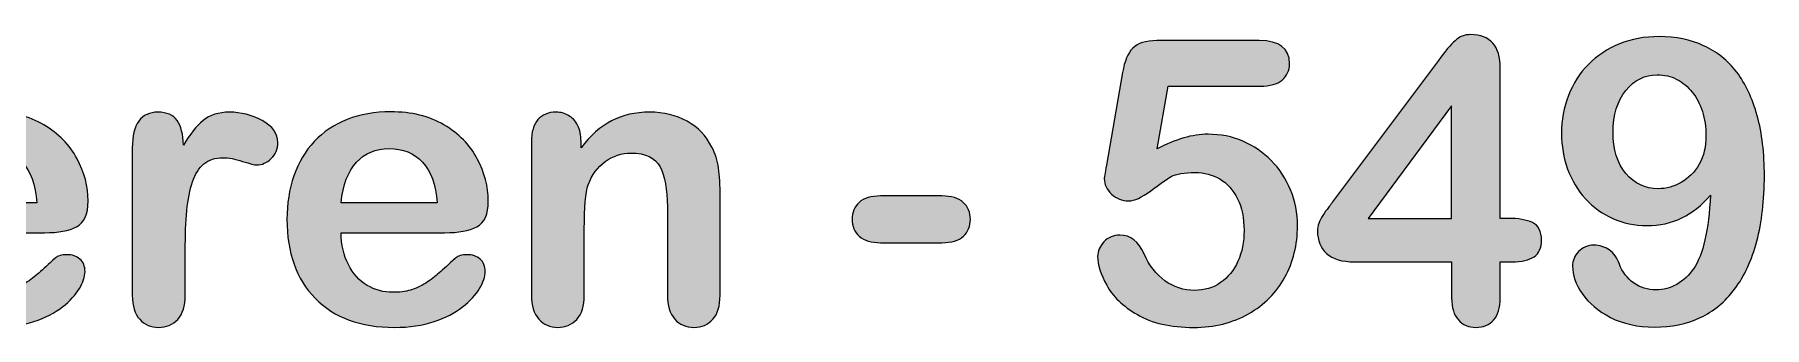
# Model space of a CAD drawing. Header units: millimetres. Extents: x 190 to 440, y -221 to -136.
# Drawn here: x 233.29 to 251.72, y -182.23 to -179.1 of the extents above; entities that cross this region are included whole.
import ezdxf

# ---------------------------------------------------------------- set-up
doc = ezdxf.new("R2010")
doc.units = ezdxf.units.MM
doc.header["$MEASUREMENT"] = 0
doc.layers.add('Layer 1', color=7, linetype='Continuous')

# ---------------------------------------------------------------- blocks, each defined once
blk = doc.blocks.new('block 5')
at = {"layer": 'Layer 1', "true_color": 0x231f20}
h = blk.add_hatch(color=250, dxfattribs=at)
h.dxf.hatch_style = 2
edge = h.paths.add_edge_path()
edge.add_spline(control_points=[(248.391, -181.912), (248.391, -181.912), (248.391, -181.527), (248.391, -181.527), (248.391, -181.527), (247.354, -181.527), (247.354, -181.527), (247.223, -181.527), (247.124, -181.498), (247.059, -181.439), (246.994, -181.379), (246.961, -181.299), (246.961, -181.197), (246.961, -181.171), (246.966, -181.144), (246.975, -181.117), (246.985, -181.09), (246.999, -181.062), (247.019, -181.032), (247.038, -181.003), (247.058, -180.974), (247.079, -180.947), (247.099, -180.919), (247.125, -180.885), (247.155, -180.845), (247.155, -180.845), (248.251, -179.38), (248.251, -179.38), (248.322, -179.283), (248.381, -179.213), (248.427, -179.17), (248.474, -179.127), (248.529, -179.105), (248.594, -179.105), (248.803, -179.105), (248.908, -179.225), (248.908, -179.464), (248.908, -179.464), (248.908, -181.064), (248.908, -181.064), (248.908, -181.064), (248.997, -181.064), (248.997, -181.064), (249.103, -181.064), (249.188, -181.079), (249.252, -181.108), (249.316, -181.137), (249.348, -181.2), (249.348, -181.298), (249.348, -181.378), (249.322, -181.436), (249.27, -181.473), (249.217, -181.509), (249.139, -181.527), (249.034, -181.527), (249.034, -181.527), (248.908, -181.527), (248.908, -181.527), (248.908, -181.527), (248.908, -181.912), (248.908, -181.912), (248.908, -182.018), (248.885, -182.097), (248.838, -182.149), (248.791, -182.2), (248.728, -182.226), (248.65, -182.226), (248.572, -182.226), (248.51, -182.2), (248.463, -182.147), (248.415, -182.093), (248.391, -182.015), (248.391, -181.912)], knot_values=[0, 0, 0, 0, 1, 1, 1, 2, 2, 2, 3, 3, 3, 4, 4, 4, 5, 5, 5, 6, 6, 6, 7, 7, 7, 8, 8, 8, 9, 9, 9, 10, 10, 10, 11, 11, 11, 12, 12, 12, 13, 13, 13, 14, 14, 14, 15, 15, 15, 16, 16, 16, 17, 17, 17, 18, 18, 18, 19, 19, 19, 20, 20, 20, 21, 21, 21, 22, 22, 22, 23, 23, 23, 24, 24, 24, 24], degree=3, periodic=1)
h.paths.add_polyline_path([(247.502, -181.064), (248.391, -181.064), (248.391, -179.863)])
h = blk.add_hatch(color=250, dxfattribs=at)
h.dxf.hatch_style = 2
edge = h.paths.add_edge_path()
edge.add_spline(control_points=[(251.149, -180.816), (251.058, -180.924), (250.956, -181.005), (250.844, -181.059), (250.731, -181.114), (250.607, -181.141), (250.471, -181.141), (250.341, -181.141), (250.22, -181.116), (250.108, -181.065), (249.996, -181.015), (249.898, -180.945), (249.816, -180.855), (249.734, -180.764), (249.671, -180.659), (249.627, -180.538), (249.583, -180.418), (249.561, -180.291), (249.561, -180.159), (249.561, -180.017), (249.586, -179.882), (249.636, -179.755), (249.685, -179.627), (249.756, -179.517), (249.848, -179.423), (249.941, -179.329), (250.051, -179.256), (250.178, -179.204), (250.306, -179.152), (250.447, -179.126), (250.601, -179.126), (250.779, -179.126), (250.937, -179.158), (251.076, -179.223), (251.216, -179.287), (251.333, -179.381), (251.428, -179.505), (251.523, -179.628), (251.596, -179.784), (251.647, -179.971), (251.698, -180.158), (251.723, -180.371), (251.723, -180.608), (251.723, -180.872), (251.696, -181.105), (251.643, -181.307), (251.589, -181.509), (251.511, -181.679), (251.408, -181.816), (251.305, -181.953), (251.182, -182.055), (251.039, -182.122), (250.896, -182.189), (250.733, -182.222), (250.551, -182.222), (250.372, -182.222), (250.216, -182.188), (250.084, -182.12), (249.952, -182.051), (249.851, -181.967), (249.782, -181.865), (249.713, -181.764), (249.679, -181.667), (249.679, -181.573), (249.679, -181.515), (249.7, -181.463), (249.743, -181.418), (249.786, -181.372), (249.84, -181.35), (249.906, -181.35), (249.967, -181.35), (250.021, -181.367), (250.07, -181.4), (250.118, -181.434), (250.154, -181.485), (250.179, -181.552), (250.21, -181.635), (250.26, -181.701), (250.33, -181.752), (250.4, -181.802), (250.48, -181.827), (250.568, -181.827), (250.646, -181.827), (250.721, -181.807), (250.791, -181.767), (250.861, -181.727), (250.921, -181.671), (250.971, -181.598), (251.07, -181.45), (251.129, -181.19), (251.149, -180.816)], knot_values=[0, 0, 0, 0, 1, 1, 1, 2, 2, 2, 3, 3, 3, 4, 4, 4, 5, 5, 5, 6, 6, 6, 7, 7, 7, 8, 8, 8, 9, 9, 9, 10, 10, 10, 11, 11, 11, 12, 12, 12, 13, 13, 13, 14, 14, 14, 15, 15, 15, 16, 16, 16, 17, 17, 17, 18, 18, 18, 19, 19, 19, 20, 20, 20, 21, 21, 21, 22, 22, 22, 23, 23, 23, 24, 24, 24, 25, 25, 25, 26, 26, 26, 27, 27, 27, 28, 28, 28, 29, 29, 29, 30, 30, 30, 30], degree=3, periodic=1)
edge = h.paths.add_edge_path()
edge.add_spline(control_points=[(251.101, -180.184), (251.101, -180.09), (251.088, -180.004), (251.063, -179.924), (251.037, -179.845), (251.002, -179.777), (250.955, -179.719), (250.909, -179.661), (250.854, -179.615), (250.79, -179.582), (250.726, -179.549), (250.656, -179.533), (250.58, -179.533), (250.449, -179.533), (250.338, -179.589), (250.247, -179.701), (250.156, -179.813), (250.111, -179.962), (250.111, -180.147), (250.111, -180.33), (250.156, -180.476), (250.247, -180.585), (250.338, -180.694), (250.453, -180.748), (250.593, -180.748), (250.678, -180.748), (250.76, -180.726), (250.838, -180.681), (250.915, -180.636), (250.979, -180.571), (251.028, -180.486), (251.077, -180.4), (251.101, -180.3), (251.101, -180.184)], knot_values=[0, 0, 0, 0, 1, 1, 1, 2, 2, 2, 3, 3, 3, 4, 4, 4, 5, 5, 5, 6, 6, 6, 7, 7, 7, 8, 8, 8, 9, 9, 9, 10, 10, 10, 11, 11, 11, 11], degree=3, periodic=1)
h = blk.add_hatch(color=250, dxfattribs=at)
h.dxf.hatch_style = 2
edge = h.paths.add_edge_path()
edge.add_spline(control_points=[(246.353, -179.655), (246.353, -179.655), (245.371, -179.655), (245.371, -179.655), (245.371, -179.655), (245.253, -180.324), (245.253, -180.324), (245.449, -180.22), (245.63, -180.167), (245.795, -180.167), (245.927, -180.167), (246.051, -180.192), (246.166, -180.242), (246.281, -180.291), (246.382, -180.36), (246.469, -180.447), (246.556, -180.535), (246.624, -180.639), (246.673, -180.758), (246.723, -180.878), (246.748, -181.007), (246.748, -181.145), (246.748, -181.345), (246.703, -181.527), (246.614, -181.691), (246.524, -181.855), (246.395, -181.985), (246.226, -182.081), (246.057, -182.178), (245.863, -182.226), (245.642, -182.226), (245.395, -182.226), (245.195, -182.181), (245.042, -182.09), (244.888, -181.999), (244.779, -181.894), (244.715, -181.777), (244.651, -181.659), (244.619, -181.556), (244.619, -181.467), (244.619, -181.414), (244.641, -181.363), (244.686, -181.315), (244.731, -181.266), (244.787, -181.242), (244.854, -181.242), (244.97, -181.242), (245.056, -181.309), (245.113, -181.443), (245.168, -181.565), (245.242, -181.661), (245.336, -181.729), (245.43, -181.797), (245.535, -181.831), (245.65, -181.831), (245.756, -181.831), (245.849, -181.804), (245.929, -181.749), (246.009, -181.693), (246.071, -181.618), (246.114, -181.521), (246.158, -181.425), (246.179, -181.315), (246.179, -181.193), (246.179, -181.06), (246.156, -180.947), (246.109, -180.854), (246.062, -180.76), (246, -180.69), (245.921, -180.644), (245.843, -180.598), (245.755, -180.575), (245.659, -180.575), (245.54, -180.575), (245.455, -180.589), (245.404, -180.618), (245.353, -180.647), (245.28, -180.697), (245.184, -180.77), (245.088, -180.842), (245.01, -180.878), (244.947, -180.878), (244.88, -180.878), (244.82, -180.854), (244.768, -180.805), (244.715, -180.756), (244.689, -180.701), (244.689, -180.639), (244.689, -180.632), (244.697, -180.585), (244.712, -180.498), (244.712, -180.498), (244.885, -179.508), (244.885, -179.508), (244.905, -179.389), (244.941, -179.303), (244.993, -179.25), (245.045, -179.196), (245.131, -179.169), (245.249, -179.169), (245.249, -179.169), (246.341, -179.169), (246.341, -179.169), (246.556, -179.169), (246.663, -179.251), (246.663, -179.415), (246.663, -179.487), (246.637, -179.544), (246.585, -179.589), (246.532, -179.633), (246.455, -179.655), (246.353, -179.655)], knot_values=[0, 0, 0, 0, 1, 1, 1, 2, 2, 2, 3, 3, 3, 4, 4, 4, 5, 5, 5, 6, 6, 6, 7, 7, 7, 8, 8, 8, 9, 9, 9, 10, 10, 10, 11, 11, 11, 12, 12, 12, 13, 13, 13, 14, 14, 14, 15, 15, 15, 16, 16, 16, 17, 17, 17, 18, 18, 18, 19, 19, 19, 20, 20, 20, 21, 21, 21, 22, 22, 22, 23, 23, 23, 24, 24, 24, 25, 25, 25, 26, 26, 26, 27, 27, 27, 28, 28, 28, 29, 29, 29, 30, 30, 30, 31, 31, 31, 32, 32, 32, 33, 33, 33, 34, 34, 34, 35, 35, 35, 36, 36, 36, 37, 37, 37, 37], degree=3, periodic=1)
h = blk.add_hatch(color=250, dxfattribs=at)
h.dxf.hatch_style = 2
edge = h.paths.add_edge_path()
edge.add_spline(control_points=[(233.397, -181.217), (233.397, -181.217), (232.293, -181.217), (232.293, -181.217), (232.294, -181.346), (232.32, -181.459), (232.37, -181.556), (232.421, -181.654), (232.488, -181.728), (232.571, -181.778), (232.654, -181.827), (232.746, -181.852), (232.847, -181.852), (232.914, -181.852), (232.976, -181.844), (233.032, -181.828), (233.088, -181.812), (233.142, -181.788), (233.194, -181.754), (233.247, -181.72), (233.295, -181.684), (233.339, -181.645), (233.383, -181.607), (233.44, -181.554), (233.51, -181.488), (233.539, -181.463), (233.581, -181.451), (233.634, -181.451), (233.692, -181.451), (233.739, -181.467), (233.775, -181.498), (233.811, -181.53), (233.829, -181.575), (233.829, -181.633), (233.829, -181.684), (233.809, -181.743), (233.769, -181.812), (233.729, -181.88), (233.669, -181.945), (233.588, -182.008), (233.507, -182.071), (233.406, -182.123), (233.284, -182.164), (233.162, -182.205), (233.022, -182.226), (232.863, -182.226), (232.501, -182.226), (232.219, -182.123), (232.018, -181.916), (231.817, -181.709), (231.716, -181.429), (231.716, -181.075), (231.716, -180.908), (231.741, -180.753), (231.791, -180.611), (231.84, -180.468), (231.913, -180.346), (232.008, -180.244), (232.103, -180.142), (232.22, -180.064), (232.359, -180.009), (232.498, -179.955), (232.653, -179.928), (232.822, -179.928), (233.043, -179.928), (233.232, -179.974), (233.39, -180.067), (233.547, -180.16), (233.665, -180.28), (233.744, -180.428), (233.823, -180.575), (233.862, -180.725), (233.862, -180.878), (233.862, -181.02), (233.821, -181.112), (233.74, -181.154), (233.659, -181.196), (233.544, -181.217), (233.397, -181.217)], knot_values=[0, 0, 0, 0, 1, 1, 1, 2, 2, 2, 3, 3, 3, 4, 4, 4, 5, 5, 5, 6, 6, 6, 7, 7, 7, 8, 8, 8, 9, 9, 9, 10, 10, 10, 11, 11, 11, 12, 12, 12, 13, 13, 13, 14, 14, 14, 15, 15, 15, 16, 16, 16, 17, 17, 17, 18, 18, 18, 19, 19, 19, 20, 20, 20, 21, 21, 21, 22, 22, 22, 23, 23, 23, 24, 24, 24, 25, 25, 25, 26, 26, 26, 26], degree=3, periodic=1)
edge = h.paths.add_edge_path()
edge.add_spline(control_points=[(232.293, -180.897), (232.293, -180.897), (233.316, -180.897), (233.316, -180.897), (233.302, -180.704), (233.25, -180.56), (233.16, -180.464), (233.07, -180.368), (232.951, -180.32), (232.804, -180.32), (232.663, -180.32), (232.548, -180.369), (232.457, -180.466), (232.367, -180.563), (232.312, -180.707), (232.293, -180.897)], knot_values=[0, 0, 0, 0, 1, 1, 1, 2, 2, 2, 3, 3, 3, 4, 4, 4, 5, 5, 5, 5], degree=3, periodic=1)
h = blk.add_hatch(color=250, dxfattribs=at)
h.dxf.hatch_style = 2
edge = h.paths.add_edge_path()
edge.add_spline(control_points=[(234.897, -181.412), (234.897, -181.412), (234.897, -181.883), (234.897, -181.883), (234.897, -181.997), (234.871, -182.083), (234.817, -182.14), (234.763, -182.197), (234.695, -182.226), (234.612, -182.226), (234.531, -182.226), (234.464, -182.197), (234.412, -182.139), (234.359, -182.081), (234.333, -181.996), (234.333, -181.883), (234.333, -181.883), (234.333, -180.312), (234.333, -180.312), (234.333, -180.058), (234.425, -179.932), (234.608, -179.932), (234.702, -179.932), (234.769, -179.961), (234.811, -180.021), (234.852, -180.08), (234.875, -180.167), (234.879, -180.283), (234.946, -180.167), (235.016, -180.08), (235.087, -180.021), (235.158, -179.961), (235.252, -179.932), (235.371, -179.932), (235.489, -179.932), (235.604, -179.961), (235.716, -180.021), (235.828, -180.08), (235.883, -180.158), (235.883, -180.256), (235.883, -180.325), (235.86, -180.382), (235.812, -180.427), (235.765, -180.471), (235.713, -180.494), (235.658, -180.494), (235.637, -180.494), (235.588, -180.481), (235.508, -180.456), (235.429, -180.43), (235.359, -180.417), (235.298, -180.417), (235.216, -180.417), (235.148, -180.439), (235.096, -180.483), (235.044, -180.526), (235.003, -180.59), (234.974, -180.676), (234.945, -180.761), (234.925, -180.863), (234.914, -180.981), (234.903, -181.099), (234.897, -181.242), (234.897, -181.412)], knot_values=[0, 0, 0, 0, 1, 1, 1, 2, 2, 2, 3, 3, 3, 4, 4, 4, 5, 5, 5, 6, 6, 6, 7, 7, 7, 8, 8, 8, 9, 9, 9, 10, 10, 10, 11, 11, 11, 12, 12, 12, 13, 13, 13, 14, 14, 14, 15, 15, 15, 16, 16, 16, 17, 17, 17, 18, 18, 18, 19, 19, 19, 20, 20, 20, 21, 21, 21, 21], degree=3, periodic=1)
h = blk.add_hatch(color=250, dxfattribs=at)
h.dxf.hatch_style = 2
edge = h.paths.add_edge_path()
edge.add_spline(control_points=[(237.661, -181.217), (237.661, -181.217), (236.557, -181.217), (236.557, -181.217), (236.559, -181.346), (236.585, -181.459), (236.635, -181.556), (236.685, -181.654), (236.752, -181.728), (236.835, -181.778), (236.919, -181.827), (237.011, -181.852), (237.111, -181.852), (237.179, -181.852), (237.24, -181.844), (237.296, -181.828), (237.352, -181.812), (237.406, -181.788), (237.459, -181.754), (237.511, -181.72), (237.559, -181.684), (237.603, -181.645), (237.647, -181.607), (237.705, -181.554), (237.775, -181.488), (237.804, -181.463), (237.845, -181.451), (237.899, -181.451), (237.957, -181.451), (238.004, -181.467), (238.039, -181.498), (238.075, -181.53), (238.093, -181.575), (238.093, -181.633), (238.093, -181.684), (238.073, -181.743), (238.033, -181.812), (237.993, -181.88), (237.933, -181.945), (237.852, -182.008), (237.772, -182.071), (237.67, -182.123), (237.548, -182.164), (237.427, -182.205), (237.286, -182.226), (237.128, -182.226), (236.765, -182.226), (236.484, -182.123), (236.282, -181.916), (236.081, -181.709), (235.981, -181.429), (235.981, -181.075), (235.981, -180.908), (236.005, -180.753), (236.055, -180.611), (236.105, -180.468), (236.177, -180.346), (236.272, -180.244), (236.367, -180.142), (236.484, -180.064), (236.623, -180.009), (236.763, -179.955), (236.917, -179.928), (237.086, -179.928), (237.307, -179.928), (237.496, -179.974), (237.654, -180.067), (237.812, -180.16), (237.93, -180.28), (238.008, -180.428), (238.087, -180.575), (238.126, -180.725), (238.126, -180.878), (238.126, -181.02), (238.086, -181.112), (238.004, -181.154), (237.923, -181.196), (237.809, -181.217), (237.661, -181.217)], knot_values=[0, 0, 0, 0, 1, 1, 1, 2, 2, 2, 3, 3, 3, 4, 4, 4, 5, 5, 5, 6, 6, 6, 7, 7, 7, 8, 8, 8, 9, 9, 9, 10, 10, 10, 11, 11, 11, 12, 12, 12, 13, 13, 13, 14, 14, 14, 15, 15, 15, 16, 16, 16, 17, 17, 17, 18, 18, 18, 19, 19, 19, 20, 20, 20, 21, 21, 21, 22, 22, 22, 23, 23, 23, 24, 24, 24, 25, 25, 25, 26, 26, 26, 26], degree=3, periodic=1)
edge = h.paths.add_edge_path()
edge.add_spline(control_points=[(236.557, -180.897), (236.557, -180.897), (237.581, -180.897), (237.581, -180.897), (237.567, -180.704), (237.515, -180.56), (237.424, -180.464), (237.334, -180.368), (237.215, -180.32), (237.068, -180.32), (236.927, -180.32), (236.812, -180.369), (236.722, -180.466), (236.631, -180.563), (236.577, -180.707), (236.557, -180.897)], knot_values=[0, 0, 0, 0, 1, 1, 1, 2, 2, 2, 3, 3, 3, 4, 4, 4, 5, 5, 5, 5], degree=3, periodic=1)
h = blk.add_hatch(color=250, dxfattribs=at)
h.dxf.hatch_style = 2
edge = h.paths.add_edge_path()
edge.add_spline(control_points=[(239.114, -180.244), (239.114, -180.244), (239.114, -180.312), (239.114, -180.312), (239.213, -180.181), (239.322, -180.085), (239.44, -180.024), (239.558, -179.962), (239.693, -179.932), (239.846, -179.932), (239.995, -179.932), (240.128, -179.964), (240.245, -180.029), (240.362, -180.094), (240.45, -180.185), (240.507, -180.304), (240.545, -180.373), (240.569, -180.447), (240.58, -180.527), (240.591, -180.607), (240.596, -180.709), (240.596, -180.833), (240.596, -180.833), (240.596, -181.883), (240.596, -181.883), (240.596, -181.996), (240.571, -182.081), (240.519, -182.139), (240.467, -182.197), (240.4, -182.226), (240.317, -182.226), (240.233, -182.226), (240.165, -182.196), (240.113, -182.137), (240.06, -182.078), (240.034, -181.993), (240.034, -181.883), (240.034, -181.883), (240.034, -180.942), (240.034, -180.942), (240.034, -180.756), (240.008, -180.614), (239.957, -180.516), (239.905, -180.417), (239.802, -180.368), (239.648, -180.368), (239.547, -180.368), (239.455, -180.398), (239.373, -180.458), (239.29, -180.518), (239.229, -180.6), (239.191, -180.705), (239.163, -180.789), (239.149, -180.946), (239.149, -181.176), (239.149, -181.176), (239.149, -181.883), (239.149, -181.883), (239.149, -181.997), (239.123, -182.083), (239.07, -182.14), (239.017, -182.197), (238.948, -182.226), (238.864, -182.226), (238.783, -182.226), (238.716, -182.196), (238.664, -182.137), (238.611, -182.078), (238.585, -181.993), (238.585, -181.883), (238.585, -181.883), (238.585, -180.252), (238.585, -180.252), (238.585, -180.145), (238.609, -180.064), (238.655, -180.011), (238.702, -179.958), (238.766, -179.932), (238.848, -179.932), (238.897, -179.932), (238.942, -179.943), (238.982, -179.967), (239.022, -179.99), (239.054, -180.025), (239.078, -180.072), (239.102, -180.119), (239.114, -180.176), (239.114, -180.244)], knot_values=[0, 0, 0, 0, 1, 1, 1, 2, 2, 2, 3, 3, 3, 4, 4, 4, 5, 5, 5, 6, 6, 6, 7, 7, 7, 8, 8, 8, 9, 9, 9, 10, 10, 10, 11, 11, 11, 12, 12, 12, 13, 13, 13, 14, 14, 14, 15, 15, 15, 16, 16, 16, 17, 17, 17, 18, 18, 18, 19, 19, 19, 20, 20, 20, 21, 21, 21, 22, 22, 22, 23, 23, 23, 24, 24, 24, 25, 25, 25, 26, 26, 26, 27, 27, 27, 28, 28, 28, 29, 29, 29, 29], degree=3, periodic=1)
h = blk.add_hatch(color=250, dxfattribs=at)
h.dxf.hatch_style = 2
edge = h.paths.add_edge_path()
edge.add_spline(control_points=[(242.959, -181.323), (242.959, -181.323), (242.306, -181.323), (242.306, -181.323), (242.207, -181.323), (242.131, -181.3), (242.079, -181.254), (242.028, -181.207), (242.002, -181.148), (242.002, -181.075), (242.002, -181), (242.027, -180.94), (242.077, -180.894), (242.128, -180.848), (242.204, -180.825), (242.306, -180.825), (242.306, -180.825), (242.959, -180.825), (242.959, -180.825), (243.061, -180.825), (243.137, -180.848), (243.187, -180.894), (243.238, -180.94), (243.263, -181), (243.263, -181.075), (243.263, -181.148), (243.238, -181.207), (243.188, -181.254), (243.139, -181.3), (243.062, -181.323), (242.959, -181.323)], knot_values=[0, 0, 0, 0, 1, 1, 1, 2, 2, 2, 3, 3, 3, 4, 4, 4, 5, 5, 5, 6, 6, 6, 7, 7, 7, 8, 8, 8, 9, 9, 9, 10, 10, 10, 10], degree=3, periodic=1)
at = {"layer": 'Layer 1', "lineweight": 0}
blk.add_lwpolyline([(247.502, -181.064), (248.391, -181.064), (248.391, -179.863), (247.502, -181.064)], dxfattribs=at)
for points, knots in [([(248.391, -181.912), (248.391, -181.912), (248.391, -181.527), (248.391, -181.527), (248.391, -181.527), (247.354, -181.527), (247.354, -181.527), (247.223, -181.527), (247.124, -181.498), (247.059, -181.439), (246.994, -181.379), (246.961, -181.299), (246.961, -181.197), (246.961, -181.171), (246.966, -181.144), (246.975, -181.117), (246.985, -181.09), (246.999, -181.062), (247.019, -181.032), (247.038, -181.003), (247.058, -180.974), (247.079, -180.947), (247.099, -180.919), (247.125, -180.885), (247.155, -180.845), (247.155, -180.845), (248.251, -179.38), (248.251, -179.38), (248.322, -179.283), (248.381, -179.213), (248.427, -179.17), (248.474, -179.127), (248.529, -179.105), (248.594, -179.105), (248.803, -179.105), (248.908, -179.225), (248.908, -179.464), (248.908, -179.464), (248.908, -181.064), (248.908, -181.064), (248.908, -181.064), (248.997, -181.064), (248.997, -181.064), (249.103, -181.064), (249.188, -181.079), (249.252, -181.108), (249.316, -181.137), (249.348, -181.2), (249.348, -181.298), (249.348, -181.378), (249.322, -181.436), (249.27, -181.473), (249.217, -181.509), (249.139, -181.527), (249.034, -181.527), (249.034, -181.527), (248.908, -181.527), (248.908, -181.527), (248.908, -181.527), (248.908, -181.912), (248.908, -181.912), (248.908, -182.018), (248.885, -182.097), (248.838, -182.149), (248.791, -182.2), (248.728, -182.226), (248.65, -182.226), (248.572, -182.226), (248.51, -182.2), (248.463, -182.147), (248.415, -182.093), (248.391, -182.015), (248.391, -181.912)], [0, 0, 0, 0, 1, 1, 1, 2, 2, 2, 3, 3, 3, 4, 4, 4, 5, 5, 5, 6, 6, 6, 7, 7, 7, 8, 8, 8, 9, 9, 9, 10, 10, 10, 11, 11, 11, 12, 12, 12, 13, 13, 13, 14, 14, 14, 15, 15, 15, 16, 16, 16, 17, 17, 17, 18, 18, 18, 19, 19, 19, 20, 20, 20, 21, 21, 21, 22, 22, 22, 23, 23, 23, 24, 24, 24, 24]), ([(251.149, -180.816), (251.058, -180.924), (250.956, -181.005), (250.844, -181.059), (250.731, -181.114), (250.607, -181.141), (250.471, -181.141), (250.341, -181.141), (250.22, -181.116), (250.108, -181.065), (249.996, -181.015), (249.898, -180.945), (249.816, -180.855), (249.734, -180.764), (249.671, -180.659), (249.627, -180.538), (249.583, -180.418), (249.561, -180.291), (249.561, -180.159), (249.561, -180.017), (249.586, -179.882), (249.636, -179.755), (249.685, -179.627), (249.756, -179.517), (249.848, -179.423), (249.941, -179.329), (250.051, -179.256), (250.178, -179.204), (250.306, -179.152), (250.447, -179.126), (250.601, -179.126), (250.779, -179.126), (250.937, -179.158), (251.076, -179.223), (251.216, -179.287), (251.333, -179.381), (251.428, -179.505), (251.523, -179.628), (251.596, -179.784), (251.647, -179.971), (251.698, -180.158), (251.723, -180.371), (251.723, -180.608), (251.723, -180.872), (251.696, -181.105), (251.643, -181.307), (251.589, -181.509), (251.511, -181.679), (251.408, -181.816), (251.305, -181.953), (251.182, -182.055), (251.039, -182.122), (250.896, -182.189), (250.733, -182.222), (250.551, -182.222), (250.372, -182.222), (250.216, -182.188), (250.084, -182.12), (249.952, -182.051), (249.851, -181.967), (249.782, -181.865), (249.713, -181.764), (249.679, -181.667), (249.679, -181.573), (249.679, -181.515), (249.7, -181.463), (249.743, -181.418), (249.786, -181.372), (249.84, -181.35), (249.906, -181.35), (249.967, -181.35), (250.021, -181.367), (250.07, -181.4), (250.118, -181.434), (250.154, -181.485), (250.179, -181.552), (250.21, -181.635), (250.26, -181.701), (250.33, -181.752), (250.4, -181.802), (250.48, -181.827), (250.568, -181.827), (250.646, -181.827), (250.721, -181.807), (250.791, -181.767), (250.861, -181.727), (250.921, -181.671), (250.971, -181.598), (251.07, -181.45), (251.129, -181.19), (251.149, -180.816)], [0, 0, 0, 0, 1, 1, 1, 2, 2, 2, 3, 3, 3, 4, 4, 4, 5, 5, 5, 6, 6, 6, 7, 7, 7, 8, 8, 8, 9, 9, 9, 10, 10, 10, 11, 11, 11, 12, 12, 12, 13, 13, 13, 14, 14, 14, 15, 15, 15, 16, 16, 16, 17, 17, 17, 18, 18, 18, 19, 19, 19, 20, 20, 20, 21, 21, 21, 22, 22, 22, 23, 23, 23, 24, 24, 24, 25, 25, 25, 26, 26, 26, 27, 27, 27, 28, 28, 28, 29, 29, 29, 30, 30, 30, 30]), ([(246.353, -179.655), (246.353, -179.655), (245.371, -179.655), (245.371, -179.655), (245.371, -179.655), (245.253, -180.324), (245.253, -180.324), (245.449, -180.22), (245.63, -180.167), (245.795, -180.167), (245.927, -180.167), (246.051, -180.192), (246.166, -180.242), (246.281, -180.291), (246.382, -180.36), (246.469, -180.447), (246.556, -180.535), (246.624, -180.639), (246.673, -180.758), (246.723, -180.878), (246.748, -181.007), (246.748, -181.145), (246.748, -181.345), (246.703, -181.527), (246.614, -181.691), (246.524, -181.855), (246.395, -181.985), (246.226, -182.081), (246.057, -182.178), (245.863, -182.226), (245.642, -182.226), (245.395, -182.226), (245.195, -182.181), (245.042, -182.09), (244.888, -181.999), (244.779, -181.894), (244.715, -181.777), (244.651, -181.659), (244.619, -181.556), (244.619, -181.467), (244.619, -181.414), (244.641, -181.363), (244.686, -181.315), (244.731, -181.266), (244.787, -181.242), (244.854, -181.242), (244.97, -181.242), (245.056, -181.309), (245.113, -181.443), (245.168, -181.565), (245.242, -181.661), (245.336, -181.729), (245.43, -181.797), (245.535, -181.831), (245.65, -181.831), (245.756, -181.831), (245.849, -181.804), (245.929, -181.749), (246.009, -181.693), (246.071, -181.618), (246.114, -181.521), (246.158, -181.425), (246.179, -181.315), (246.179, -181.193), (246.179, -181.06), (246.156, -180.947), (246.109, -180.854), (246.062, -180.76), (246, -180.69), (245.921, -180.644), (245.843, -180.598), (245.755, -180.575), (245.659, -180.575), (245.54, -180.575), (245.455, -180.589), (245.404, -180.618), (245.353, -180.647), (245.28, -180.697), (245.184, -180.77), (245.088, -180.842), (245.01, -180.878), (244.947, -180.878), (244.88, -180.878), (244.82, -180.854), (244.768, -180.805), (244.715, -180.756), (244.689, -180.701), (244.689, -180.639), (244.689, -180.632), (244.697, -180.585), (244.712, -180.498), (244.712, -180.498), (244.885, -179.508), (244.885, -179.508), (244.905, -179.389), (244.941, -179.303), (244.993, -179.25), (245.045, -179.196), (245.131, -179.169), (245.249, -179.169), (245.249, -179.169), (246.341, -179.169), (246.341, -179.169), (246.556, -179.169), (246.663, -179.251), (246.663, -179.415), (246.663, -179.487), (246.637, -179.544), (246.585, -179.589), (246.532, -179.633), (246.455, -179.655), (246.353, -179.655)], [0, 0, 0, 0, 1, 1, 1, 2, 2, 2, 3, 3, 3, 4, 4, 4, 5, 5, 5, 6, 6, 6, 7, 7, 7, 8, 8, 8, 9, 9, 9, 10, 10, 10, 11, 11, 11, 12, 12, 12, 13, 13, 13, 14, 14, 14, 15, 15, 15, 16, 16, 16, 17, 17, 17, 18, 18, 18, 19, 19, 19, 20, 20, 20, 21, 21, 21, 22, 22, 22, 23, 23, 23, 24, 24, 24, 25, 25, 25, 26, 26, 26, 27, 27, 27, 28, 28, 28, 29, 29, 29, 30, 30, 30, 31, 31, 31, 32, 32, 32, 33, 33, 33, 34, 34, 34, 35, 35, 35, 36, 36, 36, 37, 37, 37, 37]), ([(251.101, -180.184), (251.101, -180.09), (251.088, -180.004), (251.063, -179.924), (251.037, -179.845), (251.002, -179.777), (250.955, -179.719), (250.909, -179.661), (250.854, -179.615), (250.79, -179.582), (250.726, -179.549), (250.656, -179.533), (250.58, -179.533), (250.449, -179.533), (250.338, -179.589), (250.247, -179.701), (250.156, -179.813), (250.111, -179.962), (250.111, -180.147), (250.111, -180.33), (250.156, -180.476), (250.247, -180.585), (250.338, -180.694), (250.453, -180.748), (250.593, -180.748), (250.678, -180.748), (250.76, -180.726), (250.838, -180.681), (250.915, -180.636), (250.979, -180.571), (251.028, -180.486), (251.077, -180.4), (251.101, -180.3), (251.101, -180.184)], [0, 0, 0, 0, 1, 1, 1, 2, 2, 2, 3, 3, 3, 4, 4, 4, 5, 5, 5, 6, 6, 6, 7, 7, 7, 8, 8, 8, 9, 9, 9, 10, 10, 10, 11, 11, 11, 11]), ([(233.397, -181.217), (233.397, -181.217), (232.293, -181.217), (232.293, -181.217), (232.294, -181.346), (232.32, -181.459), (232.37, -181.556), (232.421, -181.654), (232.488, -181.728), (232.571, -181.778), (232.654, -181.827), (232.746, -181.852), (232.847, -181.852), (232.914, -181.852), (232.976, -181.844), (233.032, -181.828), (233.088, -181.812), (233.142, -181.788), (233.194, -181.754), (233.247, -181.72), (233.295, -181.684), (233.339, -181.645), (233.383, -181.607), (233.44, -181.554), (233.51, -181.488), (233.539, -181.463), (233.581, -181.451), (233.634, -181.451), (233.692, -181.451), (233.739, -181.467), (233.775, -181.498), (233.811, -181.53), (233.829, -181.575), (233.829, -181.633), (233.829, -181.684), (233.809, -181.743), (233.769, -181.812), (233.729, -181.88), (233.669, -181.945), (233.588, -182.008), (233.507, -182.071), (233.406, -182.123), (233.284, -182.164), (233.162, -182.205), (233.022, -182.226), (232.863, -182.226), (232.501, -182.226), (232.219, -182.123), (232.018, -181.916), (231.817, -181.709), (231.716, -181.429), (231.716, -181.075), (231.716, -180.908), (231.741, -180.753), (231.791, -180.611), (231.84, -180.468), (231.913, -180.346), (232.008, -180.244), (232.103, -180.142), (232.22, -180.064), (232.359, -180.009), (232.498, -179.955), (232.653, -179.928), (232.822, -179.928), (233.043, -179.928), (233.232, -179.974), (233.39, -180.067), (233.547, -180.16), (233.665, -180.28), (233.744, -180.428), (233.823, -180.575), (233.862, -180.725), (233.862, -180.878), (233.862, -181.02), (233.821, -181.112), (233.74, -181.154), (233.659, -181.196), (233.544, -181.217), (233.397, -181.217)], [0, 0, 0, 0, 1, 1, 1, 2, 2, 2, 3, 3, 3, 4, 4, 4, 5, 5, 5, 6, 6, 6, 7, 7, 7, 8, 8, 8, 9, 9, 9, 10, 10, 10, 11, 11, 11, 12, 12, 12, 13, 13, 13, 14, 14, 14, 15, 15, 15, 16, 16, 16, 17, 17, 17, 18, 18, 18, 19, 19, 19, 20, 20, 20, 21, 21, 21, 22, 22, 22, 23, 23, 23, 24, 24, 24, 25, 25, 25, 26, 26, 26, 26]), ([(234.897, -181.412), (234.897, -181.412), (234.897, -181.883), (234.897, -181.883), (234.897, -181.997), (234.871, -182.083), (234.817, -182.14), (234.763, -182.197), (234.695, -182.226), (234.612, -182.226), (234.531, -182.226), (234.464, -182.197), (234.412, -182.139), (234.359, -182.081), (234.333, -181.996), (234.333, -181.883), (234.333, -181.883), (234.333, -180.312), (234.333, -180.312), (234.333, -180.058), (234.425, -179.932), (234.608, -179.932), (234.702, -179.932), (234.769, -179.961), (234.811, -180.021), (234.852, -180.08), (234.875, -180.167), (234.879, -180.283), (234.946, -180.167), (235.016, -180.08), (235.087, -180.021), (235.158, -179.961), (235.252, -179.932), (235.371, -179.932), (235.489, -179.932), (235.604, -179.961), (235.716, -180.021), (235.828, -180.08), (235.883, -180.158), (235.883, -180.256), (235.883, -180.325), (235.86, -180.382), (235.812, -180.427), (235.765, -180.471), (235.713, -180.494), (235.658, -180.494), (235.637, -180.494), (235.588, -180.481), (235.508, -180.456), (235.429, -180.43), (235.359, -180.417), (235.298, -180.417), (235.216, -180.417), (235.148, -180.439), (235.096, -180.483), (235.044, -180.526), (235.003, -180.59), (234.974, -180.676), (234.945, -180.761), (234.925, -180.863), (234.914, -180.981), (234.903, -181.099), (234.897, -181.242), (234.897, -181.412)], [0, 0, 0, 0, 1, 1, 1, 2, 2, 2, 3, 3, 3, 4, 4, 4, 5, 5, 5, 6, 6, 6, 7, 7, 7, 8, 8, 8, 9, 9, 9, 10, 10, 10, 11, 11, 11, 12, 12, 12, 13, 13, 13, 14, 14, 14, 15, 15, 15, 16, 16, 16, 17, 17, 17, 18, 18, 18, 19, 19, 19, 20, 20, 20, 21, 21, 21, 21]), ([(237.661, -181.217), (237.661, -181.217), (236.557, -181.217), (236.557, -181.217), (236.559, -181.346), (236.585, -181.459), (236.635, -181.556), (236.685, -181.654), (236.752, -181.728), (236.835, -181.778), (236.919, -181.827), (237.011, -181.852), (237.111, -181.852), (237.179, -181.852), (237.24, -181.844), (237.296, -181.828), (237.352, -181.812), (237.406, -181.788), (237.459, -181.754), (237.511, -181.72), (237.559, -181.684), (237.603, -181.645), (237.647, -181.607), (237.705, -181.554), (237.775, -181.488), (237.804, -181.463), (237.845, -181.451), (237.899, -181.451), (237.957, -181.451), (238.004, -181.467), (238.039, -181.498), (238.075, -181.53), (238.093, -181.575), (238.093, -181.633), (238.093, -181.684), (238.073, -181.743), (238.033, -181.812), (237.993, -181.88), (237.933, -181.945), (237.852, -182.008), (237.772, -182.071), (237.67, -182.123), (237.548, -182.164), (237.427, -182.205), (237.286, -182.226), (237.128, -182.226), (236.765, -182.226), (236.484, -182.123), (236.282, -181.916), (236.081, -181.709), (235.981, -181.429), (235.981, -181.075), (235.981, -180.908), (236.005, -180.753), (236.055, -180.611), (236.105, -180.468), (236.177, -180.346), (236.272, -180.244), (236.367, -180.142), (236.484, -180.064), (236.623, -180.009), (236.763, -179.955), (236.917, -179.928), (237.086, -179.928), (237.307, -179.928), (237.496, -179.974), (237.654, -180.067), (237.812, -180.16), (237.93, -180.28), (238.008, -180.428), (238.087, -180.575), (238.126, -180.725), (238.126, -180.878), (238.126, -181.02), (238.086, -181.112), (238.004, -181.154), (237.923, -181.196), (237.809, -181.217), (237.661, -181.217)], [0, 0, 0, 0, 1, 1, 1, 2, 2, 2, 3, 3, 3, 4, 4, 4, 5, 5, 5, 6, 6, 6, 7, 7, 7, 8, 8, 8, 9, 9, 9, 10, 10, 10, 11, 11, 11, 12, 12, 12, 13, 13, 13, 14, 14, 14, 15, 15, 15, 16, 16, 16, 17, 17, 17, 18, 18, 18, 19, 19, 19, 20, 20, 20, 21, 21, 21, 22, 22, 22, 23, 23, 23, 24, 24, 24, 25, 25, 25, 26, 26, 26, 26]), ([(239.114, -180.244), (239.114, -180.244), (239.114, -180.312), (239.114, -180.312), (239.213, -180.181), (239.322, -180.085), (239.44, -180.024), (239.558, -179.962), (239.693, -179.932), (239.846, -179.932), (239.995, -179.932), (240.128, -179.964), (240.245, -180.029), (240.362, -180.094), (240.45, -180.185), (240.507, -180.304), (240.545, -180.373), (240.569, -180.447), (240.58, -180.527), (240.591, -180.607), (240.596, -180.709), (240.596, -180.833), (240.596, -180.833), (240.596, -181.883), (240.596, -181.883), (240.596, -181.996), (240.571, -182.081), (240.519, -182.139), (240.467, -182.197), (240.4, -182.226), (240.317, -182.226), (240.233, -182.226), (240.165, -182.196), (240.113, -182.137), (240.06, -182.078), (240.034, -181.993), (240.034, -181.883), (240.034, -181.883), (240.034, -180.942), (240.034, -180.942), (240.034, -180.756), (240.008, -180.614), (239.957, -180.516), (239.905, -180.417), (239.802, -180.368), (239.648, -180.368), (239.547, -180.368), (239.455, -180.398), (239.373, -180.458), (239.29, -180.518), (239.229, -180.6), (239.191, -180.705), (239.163, -180.789), (239.149, -180.946), (239.149, -181.176), (239.149, -181.176), (239.149, -181.883), (239.149, -181.883), (239.149, -181.997), (239.123, -182.083), (239.07, -182.14), (239.017, -182.197), (238.948, -182.226), (238.864, -182.226), (238.783, -182.226), (238.716, -182.196), (238.664, -182.137), (238.611, -182.078), (238.585, -181.993), (238.585, -181.883), (238.585, -181.883), (238.585, -180.252), (238.585, -180.252), (238.585, -180.145), (238.609, -180.064), (238.655, -180.011), (238.702, -179.958), (238.766, -179.932), (238.848, -179.932), (238.897, -179.932), (238.942, -179.943), (238.982, -179.967), (239.022, -179.99), (239.054, -180.025), (239.078, -180.072), (239.102, -180.119), (239.114, -180.176), (239.114, -180.244)], [0, 0, 0, 0, 1, 1, 1, 2, 2, 2, 3, 3, 3, 4, 4, 4, 5, 5, 5, 6, 6, 6, 7, 7, 7, 8, 8, 8, 9, 9, 9, 10, 10, 10, 11, 11, 11, 12, 12, 12, 13, 13, 13, 14, 14, 14, 15, 15, 15, 16, 16, 16, 17, 17, 17, 18, 18, 18, 19, 19, 19, 20, 20, 20, 21, 21, 21, 22, 22, 22, 23, 23, 23, 24, 24, 24, 25, 25, 25, 26, 26, 26, 27, 27, 27, 28, 28, 28, 29, 29, 29, 29]), ([(232.293, -180.897), (232.293, -180.897), (233.316, -180.897), (233.316, -180.897), (233.302, -180.704), (233.25, -180.56), (233.16, -180.464), (233.07, -180.368), (232.951, -180.32), (232.804, -180.32), (232.663, -180.32), (232.548, -180.369), (232.457, -180.466), (232.367, -180.563), (232.312, -180.707), (232.293, -180.897)], [0, 0, 0, 0, 1, 1, 1, 2, 2, 2, 3, 3, 3, 4, 4, 4, 5, 5, 5, 5]), ([(236.557, -180.897), (236.557, -180.897), (237.581, -180.897), (237.581, -180.897), (237.567, -180.704), (237.515, -180.56), (237.424, -180.464), (237.334, -180.368), (237.215, -180.32), (237.068, -180.32), (236.927, -180.32), (236.812, -180.369), (236.722, -180.466), (236.631, -180.563), (236.577, -180.707), (236.557, -180.897)], [0, 0, 0, 0, 1, 1, 1, 2, 2, 2, 3, 3, 3, 4, 4, 4, 5, 5, 5, 5]), ([(242.959, -181.323), (242.959, -181.323), (242.306, -181.323), (242.306, -181.323), (242.207, -181.323), (242.131, -181.3), (242.079, -181.254), (242.028, -181.207), (242.002, -181.148), (242.002, -181.075), (242.002, -181), (242.027, -180.94), (242.077, -180.894), (242.128, -180.848), (242.204, -180.825), (242.306, -180.825), (242.306, -180.825), (242.959, -180.825), (242.959, -180.825), (243.061, -180.825), (243.137, -180.848), (243.187, -180.894), (243.238, -180.94), (243.263, -181), (243.263, -181.075), (243.263, -181.148), (243.238, -181.207), (243.188, -181.254), (243.139, -181.3), (243.062, -181.323), (242.959, -181.323)], [0, 0, 0, 0, 1, 1, 1, 2, 2, 2, 3, 3, 3, 4, 4, 4, 5, 5, 5, 6, 6, 6, 7, 7, 7, 8, 8, 8, 9, 9, 9, 10, 10, 10, 10])]:
    blk.add_open_spline(points, degree=3, knots=knots, dxfattribs=at)

msp = doc.modelspace()

# ---------------------------------------------------------------- block references
at = {"layer": 'Layer 1'}
msp.add_blockref('block 5', (0, 0), dxfattribs=at)

doc.saveas('drawing.dxf')
